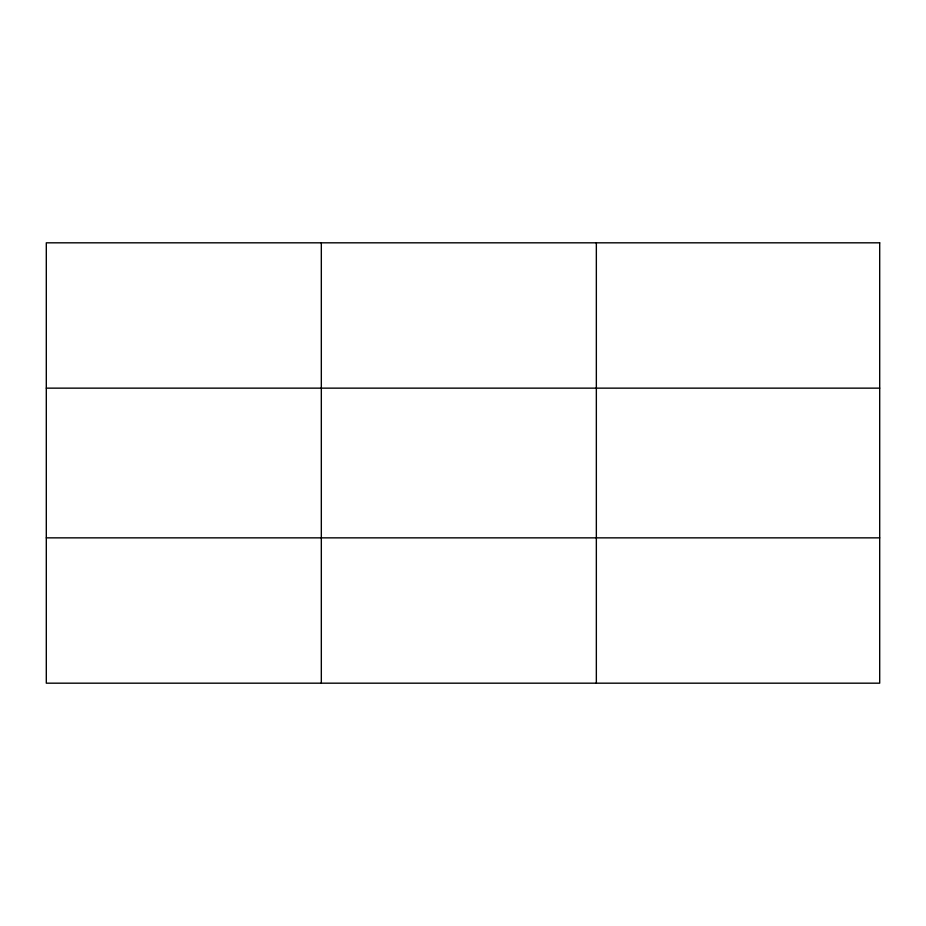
<?xml version="1.0" encoding="UTF-8"?>
<svg xmlns="http://www.w3.org/2000/svg" width="926" height="926" viewBox="0 0 926 926"><rect width="100%" height="100%" fill="white"/><g stroke="black" fill="none" stroke-linecap="round" stroke-linejoin="round"><path stroke-width="1.39" d="M321.322 242.82L321.322 683.18M596.344 242.82L596.344 683.18M46.3 388.144L879.7 388.144M46.3 537.856L879.7 537.856M879.7 242.82L879.7 683.18L46.3 683.18L46.3 242.82L879.7 242.82"/></g></svg>
